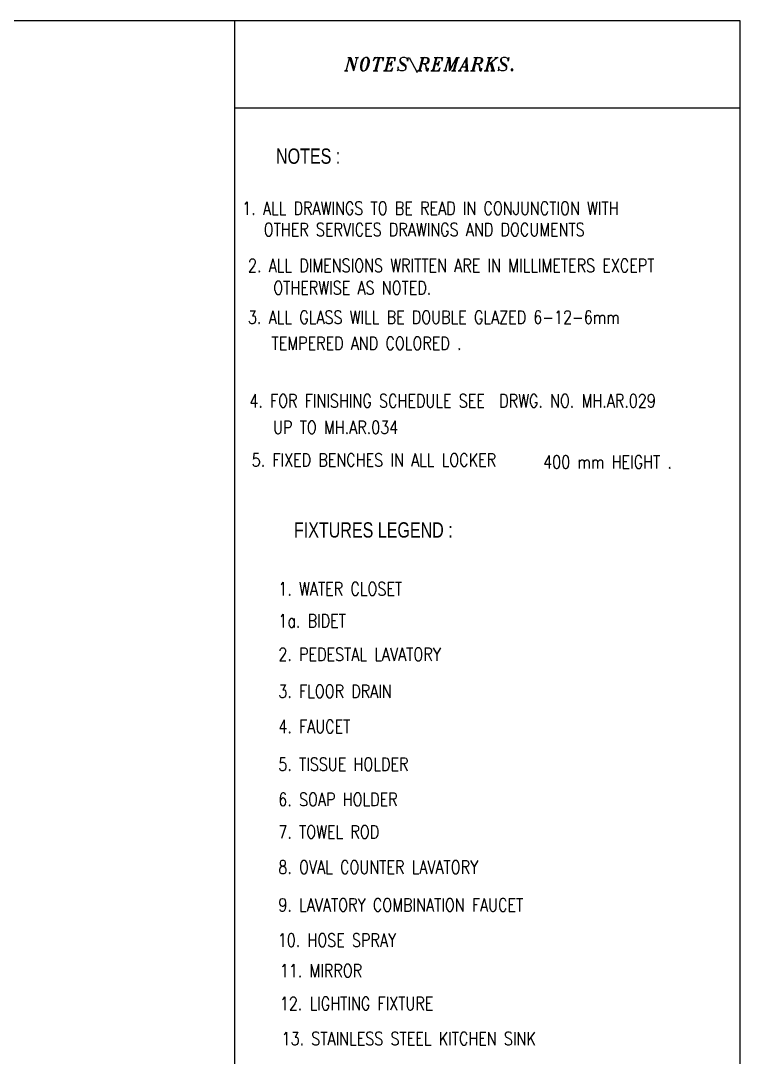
# Model space of a CAD drawing. Extents: x -202971 to -174093, y 166361 to 186286.
# Drawn here: x -178756 to -174646, y 180361 to 186286 of the extents above; entities that cross this region are included whole.
import ezdxf
from ezdxf.enums import TextEntityAlignment as Align

# ---------------------------------------------------------------- set-up
doc = ezdxf.new("R2010")
doc.units = 0
doc.header["$LTSCALE"] = 500
doc.header["$MEASUREMENT"] = 0
doc.layers.get('0').update_dxf_attribs({"linetype": 'CONTINUOUS'})
for name, color, linetype in [('TITLE', 1, 'CONTINUOUS'), ('TXT', 2, 'CONTINUOUS'), ('TXT1', 2, 'CONTINUOUS')]:
    doc.layers.add(name, color=color, linetype=linetype)
doc.styles.add('ITALICT', font='italict', dxfattribs={"height": 0.2})
doc.styles.add('ROMANS', font='romans.shx', dxfattribs={"width": 0.6})
doc.styles.add('TTXT', font='swisse.ttf', dxfattribs={"width": 0.9})

# ---------------------------------------------------------------- blocks, each defined once
blk = doc.blocks.new('A0-BOX')
at = {"layer": 'TITLE'}
for p, q in [((113.3, 79.7), (0, 79.7)), ((101.75, 0), (101.75, 79.7)), ((113.3, 0), (113.3, 79.7)), ((113.3, 77.7), (101.75, 77.7))]:
    blk.add_line(p, q, dxfattribs=at)

msp = doc.modelspace()

# ---------------------------------------------------------------- block references
at = {"xscale": 250, "yscale": 250, "zscale": 250}
msp.add_blockref('A0-BOX', (-202970.6, 166361.3), dxfattribs=at)

# ---------------------------------------------------------------- texts
at = {"layer": 'TXT', "style": 'ITALICT'}
msp.add_text('NOTES\\REMARKS.', height=75, dxfattribs=at).set_placement((-176905.9, 186000.8))
at = {"layer": 'TXT', "style": 'ROMANS', "width": 0.8}
for s, p in [('1. ALL DRAWINGS TO BE READ IN CONJUNCTION WITH ', (-177490.6, 185177)), ('OTHER SERVICES DRAWINGS AND DOCUMENTS', (-177367.8, 185055)), ('2. ALL DIMENSIONS WRITTEN ARE IN MILLIMETERS EXCEPT', (-177457.8, 184849.7)), ('OTHERWISE AS NOTED.', (-177313.2, 184722.3)), ('3. ALL GLASS WILL BE DOUBLE GLAZED 6-12-6mm ', (-177457.9, 184553.7)), ('TEMPERED AND COLORED .', (-177323.2, 184405)), ('4. FOR FINISHING SCHEDULE SEE  DRWG. NO. MH.AR.029', (-177449.8, 184075.9)), ('UP TO MH.AR.034', (-177314.3, 183924.3)), ('5. FIXED BENCHES IN ALL LOCKER', (-177436.6, 183738.1)), ('400 mm HEIGHT .', (-175771.3, 183726.7)), ('1. WATER CLOSET', (-177284.4, 183001.2)), ('1a. BIDET', (-177284.4, 182818.5)), ('2. PEDESTAL LAVATORY', (-177284.4, 182627)), ('3. FLOOR DRAIN', (-177284.4, 182415.8)), ('4. FAUCET', (-177284.4, 182214.6)), ('5. TISSUE HOLDER', (-177284.4, 181998.7)), ('6. SOAP HOLDER', (-177284.4, 181797.5)), ('7. TOWEL ROD', (-177284.4, 181611.7)), ('8. OVAL COUNTER LAVATORY', (-177284.4, 181410.5)), ('9. LAVATORY COMBINATION FAUCET', (-177284.4, 181194.6)), ('10. HOSE SPRAY', (-177287.9, 180992.7)), ('11. MIRROR', (-177276.2, 180818.4)), ('12. LIGHTING FIXTURE', (-177275.8, 180631)), ('13. STAINLESS STEEL KITCHEN SINK', (-177265.9, 180430.4))]:
    msp.add_text(s, height=75, dxfattribs=at).set_placement(p)
at = {"layer": 'TXT1', "color": 6, "style": 'TTXT', "width": 0.75}
for s, p in [('NOTES :', (-177114, 185512.3)), ('FIXTURES LEGEND :', (-176741.7, 183375.5))]:
    msp.add_text(s, height=87.5, dxfattribs=at).set_placement(p, align=Align.MIDDLE)

doc.saveas('drawing.dxf')
